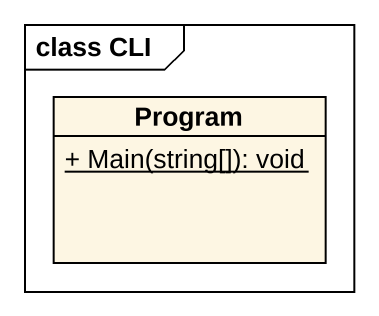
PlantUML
@startuml
mainframe class CLI
hide circle
hide empty members
skinparam classAttributeIconSize 0
class Program {
  {static} + Main(string[]): void
}
@enduml
